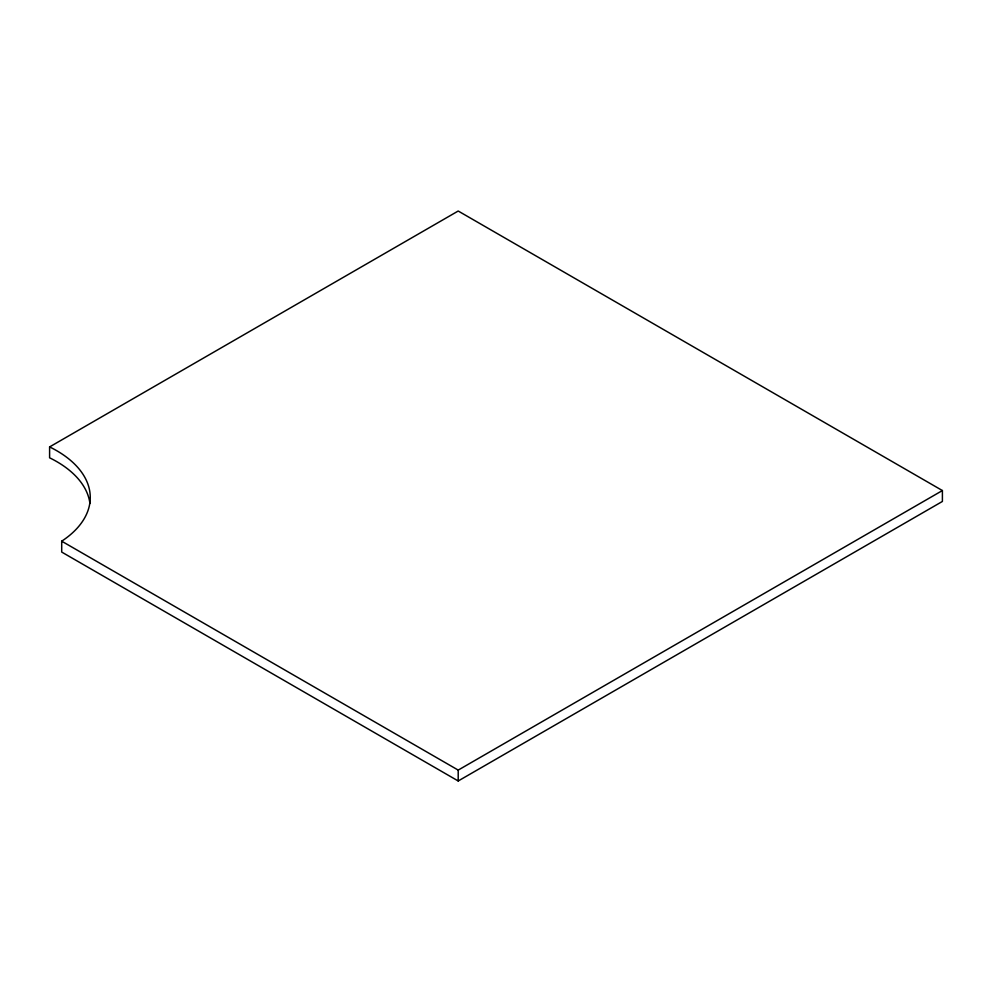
<?xml version="1.0" encoding="UTF-8"?>
<svg xmlns="http://www.w3.org/2000/svg" width="992" height="992" viewBox="0 0 992 992"><rect width="100%" height="100%" fill="white"/><g stroke="black" fill="none" stroke-linecap="round" stroke-linejoin="round"><path stroke-width="1.49" d="M49.6 446.921L458.205 211.023L942.4 490.556L942.4 501.444L458.205 780.977L61.702 552.06L61.702 541.186A114.613 66.179 0 0 0 49.6 446.921L49.6 457.808A114.613 66.179 0 0 1 89.937 503.465M61.702 541.186L458.205 770.102L942.4 490.556M458.205 770.102L458.205 780.977"/></g></svg>
